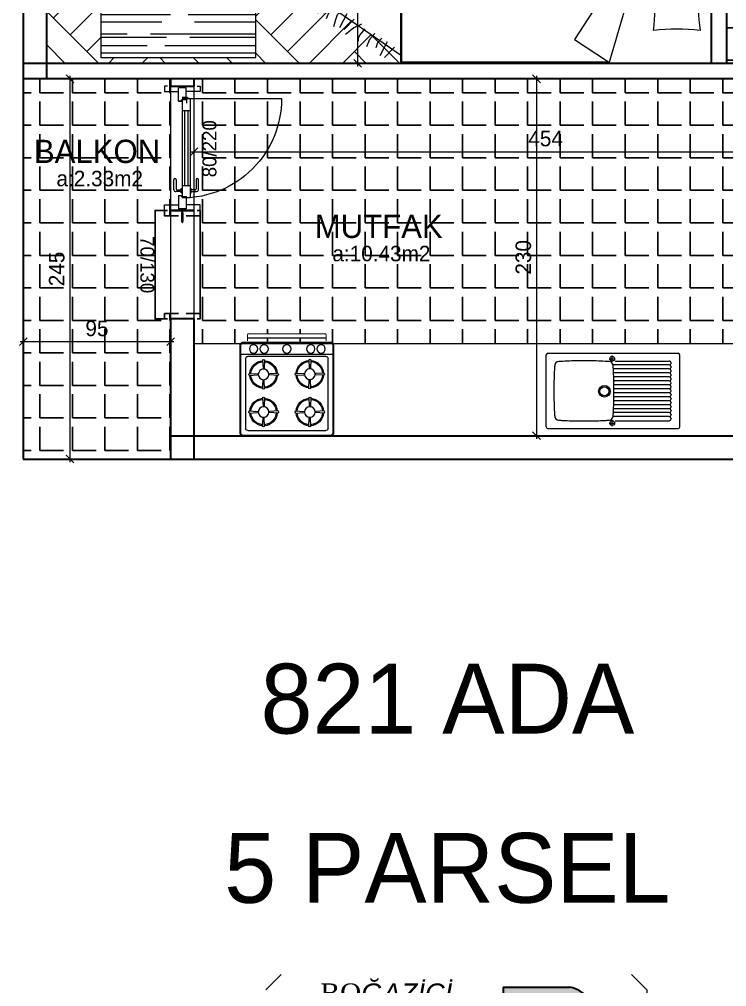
# Model space of a CAD drawing. Header units: centimetres. Extents: x 562865 to 1310255, y -148070 to 32737.
# Drawn here: x 616965 to 617421, y 18493 to 19116 of the extents above; entities that cross this region are included whole.
import ezdxf
from ezdxf.enums import TextEntityAlignment as Align

# ---------------------------------------------------------------- set-up
doc = ezdxf.new("R2010")
doc.units = ezdxf.units.CM
doc.header["$LTSCALE"] = 2.5
doc.layers.get('0').update_dxf_attribs({"color": 86})
for name, color, linetype, lineweight in [('_grns-03_Arka', 33, 'Continuous', 0), ('DUVAR', 4, 'Continuous', 30), ('duvar-kesim', 7, 'Continuous', 0), ('iç ölçü', 106, 'Continuous', 18), ('kapi', 9, 'Continuous', 0)]:
    doc.layers.add(name, color=color, linetype=linetype, lineweight=lineweight)
for name, color, linetype in [('alan', 7, 'Continuous'), ('kapi-yazi', 7, 'Continuous'), ('mahal', 7, 'Continuous'), ('penc-yazi', 7, 'Continuous'), ('pencere', 7, 'Continuous'), ('tarama', 173, 'Continuous')]:
    doc.layers.add(name, color=color, linetype=linetype)
doc.styles.add('autodim', font='times.ttf')
doc.styles.add('PINAR', font='comic.ttf')
doc.dimstyles.new('TEMİZ ÖLÇÜ', dxfattribs={"dimtxt": 10, "dimasz": 5, "dimexe": 1.8, "dimexo": 0.625, "dimgap": 3, "dimtad": 1, "dimdec": 0, "dimrnd": 0.5, "dimzin": 1, "dimdsep": 46, "dimtxsty": 'PINAR', "dimblk": 'OBLIQUE', "dimcen": 0.9, "dimdle": 2, "dimclrd": 256, "dimclre": 256, "dimclrt": 7, "dimadec": 0, "dimazin": 0, "dimtfac": 1, "dimtdec": 0, "dimtofl": 0, "dimtmove": 2, "dimatfit": 2, "dimfxl": 10, "dimfxlon": 1, "dimlwd": -1, "dimlwe": -1, "dimarcsym": 0})
pattern_1 = [(0, (0, 0), (0, 20.955), [15.24, -5.715]), (90, (0, 0), (-20.955, 1e-15), [15.24, -5.715])]

# ---------------------------------------------------------------- blocks, each defined once
blk = doc.blocks.new('A$C1BDB261E')
at = {"layer": 'DUVAR'}
h = blk.add_hatch(color=41, dxfattribs=at)
h.dxf.hatch_style = 1
h.paths.add_polyline_path([(195.7, 57.09), (210.23, 57.09, 0.202686), (195.7, 66.77), (153.11, 66.77), (153.11, 57.09)])
h.paths.add_polyline_path([(153.11, 50.55), (153.11, 40.87), (195.7, 40.87, 0.299894), (200.54, 50.55), (195.7, 50.55)])
h.paths.add_polyline_path([(210.69, 24.43, 0.299894), (205.85, 34.12), (201, 34.12), (153.11, 34.12), (153.11, 24.43)])
h.paths.add_polyline_path([(195.7, 6.71, 0.202686), (210.23, 16.39), (195.7, 16.39), (153.11, 16.39), (153.11, 6.71)])
at = {"layer": '_grns-03_Arka'}
for p, q in [((0, 65), (10, 75)), ((245.71, 65), (235.71, 75)), ((245.71, 65), (245.71, 10)), ((10, 0), (0, 10)), ((235.71, 0), (245.71, 10))]:
    blk.add_line(p, q, dxfattribs=at)
at = {"layer": 'DUVAR', "color": 41}
for p, q in [((153.11, 66.77), (153.11, 57.09)), ((153.11, 66.77), (195.7, 66.77)), ((153.11, 57.09), (195.7, 57.09)), ((195.7, 57.09), (210.23, 57.09)), ((153.11, 40.87), (153.11, 50.55)), ((153.11, 50.55), (195.7, 50.55)), ((195.7, 50.55), (200.54, 50.55)), ((153.11, 40.87), (195.7, 40.87)), ((153.11, 24.43), (153.11, 34.12)), ((153.11, 34.12), (201, 34.12)), ((201, 34.12), (205.85, 34.12)), ((153.11, 24.43), (210.69, 24.43)), ((153.11, 6.71), (153.11, 16.39)), ((153.11, 16.39), (195.7, 16.39)), ((195.7, 16.39), (210.23, 16.39)), ((153.11, 6.71), (195.7, 6.71))]:
    blk.add_line(p, q, dxfattribs=at)
for centre, radius, start, end in [((191.51, 44.75), 22.42, 33.39431, 79.22555), ((190.78, 49.39), 9.84, 300.04758, 6.82232), ((200.92, 25.6), 9.84, 353.17768, 59.95242), ((191.51, 28.73), 22.42, 280.77445, 326.60569)]:
    blk.add_arc(centre, radius, start, end, dxfattribs=at)
at = {"insert": (22.77, 69.15), "char_height": 12.5894, "width": 119.5485, "attachment_point": 1, "style": 'autodim'}
blk.add_mtext('\\pi12.452;BO{\\fArial|b0|i1|c162|p34;ĞAZİÇİ \\P\\pi15.789;TASARIM \\P\\pi5.1217;ATÖLYESİ}', dxfattribs=at)
blk = doc.blocks.new('_Oblique')
at = {"color": 0, "linetype": 'ByBlock', "lineweight": -2}
blk.add_line((-0.5, -0.5), (0.5, 0.5), dxfattribs=at)
blk = doc.blocks.new('*D1314')
at = {"layer": 'Defpoints', "color": 0}
for p in [(617217.77, 19338.01), (617182.84, 19088.01), (617217.77, 19088.01)]:
    blk.add_point(p, dxfattribs=at)
at = {"layer": 'iç ölçü'}
for p, q in [((617192.84, 19338.01), (617181.04, 19338.01)), ((617182.84, 19340.01), (617182.84, 19086.01)), ((617192.84, 19088.01), (617181.04, 19088.01))]:
    blk.add_line(p, q, dxfattribs=at)
at = {"layer": 'iç ölçü', "linetype": 'ByBlock', "xscale": 5, "yscale": 5, "zscale": 5}
for p, rotation in [((617182.84, 19338.01), 90), ((617182.84, 19088.01), 270)]:
    blk.add_blockref('_Oblique', p, dxfattribs=dict(at, rotation=rotation))
at = {"layer": 'iç ölçü', "color": 7, "insert": (617174.37, 19213.01), "char_height": 10, "attachment_point": 5, "rotation": 90, "style": 'PINAR'}
blk.add_mtext('250', dxfattribs=at)
blk = doc.blocks.new('*D1315')
at = {"layer": 'Defpoints', "color": 0}
for p in [(617410.67, 19190.05), (617410.67, 19173.77), (616982.34, 19051.52)]:
    blk.add_point(p, dxfattribs=at)
at = {"layer": 'iç ölçü'}
for p, q in [((617410.67, 19183.77), (617410.67, 19171.97)), ((616982.34, 19163.77), (616982.34, 19175.57)), ((616980.34, 19173.77), (617412.67, 19173.77))]:
    blk.add_line(p, q, dxfattribs=at)
at = {"layer": 'iç ölçü', "linetype": 'ByBlock', "xscale": 5, "yscale": 5, "zscale": 5, "rotation": 180}
blk.add_blockref('_Oblique', (616982.34, 19173.77), dxfattribs=at)
at = {"layer": 'iç ölçü', "linetype": 'ByBlock', "xscale": 5, "yscale": 5, "zscale": 5}
blk.add_blockref('_Oblique', (617410.67, 19173.77), dxfattribs=at)
at = {"layer": 'iç ölçü', "color": 7, "insert": (617196.5, 19182.37), "char_height": 10, "attachment_point": 5, "style": 'PINAR'}
blk.add_mtext('429', dxfattribs=at)
blk = doc.blocks.new('*D1316')
at = {"layer": 'Defpoints', "color": 0}
for p in [(617313.23, 19078.01), (617298.1, 18848.01), (617313.23, 18848.01)]:
    blk.add_point(p, dxfattribs=at)
at = {"layer": 'iç ölçü'}
for p, q in [((617308.1, 19078.01), (617296.3, 19078.01)), ((617298.1, 19080.01), (617298.1, 18846.01)), ((617308.1, 18848.01), (617296.3, 18848.01))]:
    blk.add_line(p, q, dxfattribs=at)
at = {"layer": 'iç ölçü', "linetype": 'ByBlock', "xscale": 5, "yscale": 5, "zscale": 5}
for p, rotation in [((617298.1, 19078.01), 90), ((617298.1, 18848.01), 270)]:
    blk.add_blockref('_Oblique', p, dxfattribs=dict(at, rotation=rotation))
at = {"layer": 'iç ölçü', "color": 7, "insert": (617289.68, 18963.01), "char_height": 10, "attachment_point": 5, "rotation": 90, "style": 'PINAR'}
blk.add_mtext('230', dxfattribs=at)
blk = doc.blocks.new('*D1317')
at = {"layer": 'Defpoints', "color": 0}
for p in [(617077.34, 19034.49), (617530.67, 19034.49), (617530.67, 19031)]:
    blk.add_point(p, dxfattribs=at)
at = {"layer": 'iç ölçü'}
for p, q in [((617077.34, 19033.87), (617077.34, 19029.2)), ((617530.67, 19033.87), (617530.67, 19029.2)), ((617075.34, 19031), (617532.67, 19031))]:
    blk.add_line(p, q, dxfattribs=at)
at = {"layer": 'iç ölçü', "linetype": 'ByBlock', "xscale": 5, "yscale": 5, "zscale": 5, "rotation": 180}
blk.add_blockref('_Oblique', (617077.34, 19031), dxfattribs=at)
at = {"layer": 'iç ölçü', "linetype": 'ByBlock', "xscale": 5, "yscale": 5, "zscale": 5}
blk.add_blockref('_Oblique', (617530.67, 19031), dxfattribs=at)
at = {"layer": 'iç ölçü', "color": 7, "insert": (617304, 19039.49), "char_height": 10, "attachment_point": 5, "style": 'PINAR'}
blk.add_mtext('454', dxfattribs=at)
blk = doc.blocks.new('*D1324')
at = {"layer": 'Defpoints', "color": 0}
for p in [(616967.34, 18915.38), (617062.34, 18915.38), (616967.34, 18908.59)]:
    blk.add_point(p, dxfattribs=at)
at = {"layer": 'iç ölçü'}
for p, q in [((616967.34, 18914.75), (616967.34, 18906.79)), ((617062.34, 18914.75), (617062.34, 18906.79)), ((617064.34, 18908.59), (616965.34, 18908.59))]:
    blk.add_line(p, q, dxfattribs=at)
at = {"layer": 'iç ölçü', "linetype": 'ByBlock', "xscale": 5, "yscale": 5, "zscale": 5, "rotation": 180}
blk.add_blockref('_Oblique', (616967.34, 18908.59), dxfattribs=at)
at = {"layer": 'iç ölçü', "linetype": 'ByBlock', "xscale": 5, "yscale": 5, "zscale": 5}
blk.add_blockref('_Oblique', (617062.34, 18908.59), dxfattribs=at)
at = {"layer": 'iç ölçü', "color": 7, "insert": (617014.84, 18917.14), "char_height": 10, "attachment_point": 5, "style": 'PINAR'}
blk.add_mtext('95', dxfattribs=at)
blk = doc.blocks.new('*D1325')
at = {"layer": 'Defpoints', "color": 0}
for p in [(616982.63, 19078.01), (616982.63, 18833.01), (616997.44, 18833.01)]:
    blk.add_point(p, dxfattribs=at)
at = {"layer": 'iç ölçü'}
for p, q in [((616987.44, 19078.01), (616999.24, 19078.01)), ((616997.44, 19080.01), (616997.44, 18831.01)), ((616987.44, 18833.01), (616999.24, 18833.01))]:
    blk.add_line(p, q, dxfattribs=at)
at = {"layer": 'iç ölçü', "linetype": 'ByBlock', "xscale": 5, "yscale": 5, "zscale": 5}
for p, rotation in [((616997.44, 19078.01), 90), ((616997.44, 18833.01), 270)]:
    blk.add_blockref('_Oblique', p, dxfattribs=dict(at, rotation=rotation))
at = {"layer": 'iç ölçü', "color": 7, "insert": (616988.95, 18955.51), "char_height": 10, "attachment_point": 5, "rotation": 90, "style": 'PINAR'}
blk.add_mtext('245', dxfattribs=at)
blk = doc.blocks.new('fm-door1')
at = {"linetype": 'Continuous'}
for p, q in [((0, 25), (0, -25)), ((100, 25), (0, 25)), ((79.7, 31.8), (79.7, -0.3)), ((84, 27.6), (127.8, 27.6)), ((90, 50), (910, 50)), ((90, 50), (90, 30)), ((100, 30), (90, 30)), ((100, 30), (100, -5)), ((100, 30), (100, -5)), ((100, 0), (900, 0)), ((190, 50), (190, 0)), ((810, 50), (810, 0)), ((910, 30), (900, 30)), ((900, 30), (900, -5)), ((900, 25), (1000, 25)), ((910, 50), (910, 30)), ((1000, 25), (1000, -25)), ((110, -25), (0, -25)), ((100, -5), (110, -5)), ((110, -5), (100, -5)), ((110, -5), (110, -25)), ((110, -25), (110, -5)), ((890, -25), (890, -5)), ((890, -5), (900, -5)), ((890, -25), (1000, -25))]:
    blk.add_line(p, q, dxfattribs=at)
at = {"color": 8, "linetype": 'Continuous'}
for p, q in [((190, 35), (810, 35)), ((190, 15), (810, 15))]:
    blk.add_line(p, q, dxfattribs=at)
at = {"linetype": 'Continuous'}
for points in [[(857.6, 58.1), (857.6, 88.9, 0.414214), (842.4, 104.1), (758.6, 104.1, 1), (758.6, 88.9), (834.8, 88.9, -0.414214), (842.4, 81.3), (842.4, 58.1)], [(857.6, -8.1), (857.6, -38.9, -0.414214), (842.4, -54.1), (758.6, -54.1, -1), (758.6, -38.9), (834.8, -38.9, 0.414214), (842.4, -31.3), (842.4, -8.1)]]:
    blk.add_lwpolyline(points, format="xyb", dxfattribs=at)
for points in [[(869, 50), (869, 58.1), (831, 58.1), (831, 50)], [(869, 0), (869, -8.1), (831, -8.1), (831, 0)]]:
    blk.add_lwpolyline(points, dxfattribs=at)
blk.add_circle((84, 31.8), 4.26, dxfattribs=at)
blk = doc.blocks.new('Firin-1')
for p, q in [((-26.84, -49.81), (-26.84, -4.81)), ((-25.48, -3.44), (24.97, -3.44)), ((26.34, -4.81), (26.34, -49.81)), ((-30.25, -52.62), (29.75, -52.62)), ((24.97, -51.17), (-25.48, -51.17))]:
    blk.add_line(p, q)
at = {"color": 8}
for p, q in [((-15.93, -6.01), (-15.59, -11.47)), ((-14.57, -6.01), (-14.91, -11.47)), ((13.88, -6.01), (14.22, -11.47)), ((15.25, -6.01), (14.91, -11.47)), ((-24.57, -14.64), (-19.11, -14.99)), ((-24.57, -16.01), (-19.11, -15.67)), ((-5.94, -14.64), (-11.39, -14.99)), ((-5.94, -16.01), (-11.39, -15.67)), ((5.25, -14.64), (10.71, -14.99)), ((5.25, -16.01), (10.71, -15.67)), ((23.88, -14.64), (18.42, -14.99)), ((23.88, -16.01), (18.42, -15.67)), ((-15.93, -24.64), (-15.59, -19.19)), ((-14.57, -24.64), (-14.91, -19.19)), ((13.88, -24.64), (14.22, -19.19)), ((15.25, -24.64), (14.91, -19.19)), ((-15.93, -30.27), (-15.59, -35.73)), ((-14.57, -30.27), (-14.91, -35.73)), ((13.88, -30.43), (14.22, -35.89)), ((15.25, -30.43), (14.91, -35.89)), ((-24.57, -38.9), (-19.11, -39.24)), ((-24.57, -40.27), (-19.11, -39.92)), ((-15.93, -48.9), (-15.59, -43.44)), ((-14.57, -48.9), (-14.91, -43.44)), ((-5.94, -38.9), (-11.39, -39.24)), ((-5.94, -40.27), (-11.39, -39.92)), ((5.25, -39.07), (10.71, -39.41)), ((5.25, -40.43), (10.71, -40.09)), ((13.88, -49.06), (14.22, -43.61)), ((15.25, -49.06), (14.91, -43.61)), ((23.88, -39.07), (18.42, -39.41)), ((23.88, -40.43), (18.42, -40.09))]:
    blk.add_line(p, q, dxfattribs=at)
at = {"const_width": 1.36}
blk.add_lwpolyline([(29.75, -2.08), (29.75, -57.99, -0.414214), (27.7, -60.03), (-28.21, -60.03, -0.414214), (-30.25, -57.99), (-30.25, -2.08, -0.414214), (-28.21, -0.03), (27.7, -0.03, -0.414214)], format="xyb", close=True, dxfattribs=at)
at = {"color": 8, "const_width": 0.682}
for points in [[(-25.53, -61.03), (-25.53, -65.08)], [(25.03, -65.08), (25.03, -61.03)], [(-25.53, -63.03), (25.03, -63.03)], [(-24.85, -65.76), (24.34, -65.76)]]:
    blk.add_lwpolyline(points, dxfattribs=at)
for points in [[(-25.53, -65.08, 0.414214), (-24.85, -65.76, 0.414214)], [(24.34, -65.76, 0.414214), (25.03, -65.08, 0.414214)]]:
    blk.add_lwpolyline(points, format="xyb", dxfattribs=at)
at = {"color": 8}
for centre, radius in [((-15.25, -15.33), 3.41), ((14.56, -15.33), 3.41), ((-15.25, -39.58), 3.41), ((14.56, -39.75), 3.41), ((-21.65, -55.99), 2.73), ((-14.86, -55.99), 2.73), ((-0.25, -55.99), 2.73), ((15.16, -55.99), 2.73), ((21.78, -55.99), 2.73)]:
    blk.add_circle(centre, radius, dxfattribs=at)
for centre, start, end in [((-25.48, -4.81), 90, 180), ((24.97, -4.81), 0, 90), ((-25.48, -49.81), 180, 270), ((24.97, -49.81), 270, 0)]:
    blk.add_arc(centre, 1.36, start, end)
for centre, radius, start, end in [((-15.25, -6.9), 1.12, 52.34604, 127.65396), ((14.56, -6.9), 1.12, 52.34604, 127.65396), ((-15.25, -15.33), 8.86, 94.21993, 175.78007), ((-15.25, -15.33), 8.18, 94.27357, 175.72643), ((-15.25, -11.23), 0.415, 214.84999, 325.15001), ((-15.25, -15.33), 8.18, 4.27357, 85.72643), ((-15.25, -15.33), 8.86, 4.21993, 85.78007), ((14.56, -15.33), 8.86, 94.21993, 175.78007), ((14.56, -15.33), 8.18, 94.27357, 175.72643), ((14.56, -11.23), 0.415, 214.84999, 325.15001), ((14.56, -15.33), 8.18, 4.27357, 85.72643), ((14.56, -15.33), 8.86, 4.21993, 85.78007), ((-23.68, -15.33), 1.12, 142.34604, 217.65396), ((-15.25, -15.33), 8.86, 184.21993, 265.78007), ((-15.25, -15.33), 8.18, 184.27357, 265.72643), ((-19.35, -15.33), 0.415, 304.84999, 55.15001), ((-15.25, -15.33), 8.18, 274.27357, 355.72643), ((-15.25, -15.33), 8.86, 274.21993, 355.78007), ((-11.16, -15.33), 0.415, 124.84999, 235.15001), ((-6.82, -15.33), 1.12, 322.34604, 37.65396), ((6.14, -15.33), 1.12, 142.34604, 217.65396), ((14.56, -15.33), 8.86, 184.21993, 265.78007), ((14.56, -15.33), 8.18, 184.27357, 265.72643), ((10.47, -15.33), 0.415, 304.84999, 55.15001), ((14.56, -15.33), 8.18, 274.27357, 355.72643), ((14.56, -15.33), 8.86, 274.21993, 355.78007), ((18.66, -15.33), 0.415, 124.84999, 235.15001), ((22.99, -15.33), 1.12, 322.34604, 37.65396), ((-15.25, -23.76), 1.12, 232.34604, 307.65396), ((-15.25, -19.42), 0.415, 34.84999, 145.15001), ((14.56, -23.76), 1.12, 232.34604, 307.65396), ((14.56, -19.42), 0.415, 34.84999, 145.15001), ((-15.25, -39.58), 8.86, 94.21993, 175.78007), ((-15.25, -31.15), 1.12, 52.34604, 127.65396), ((-15.25, -39.58), 8.86, 4.21993, 85.78007), ((14.56, -39.75), 8.86, 94.21993, 175.78007), ((14.56, -31.32), 1.12, 52.34604, 127.65396), ((14.56, -39.75), 8.86, 4.21993, 85.78007), ((-15.25, -39.58), 8.18, 94.27357, 175.72643), ((-15.25, -35.49), 0.415, 214.84999, 325.15001), ((-15.25, -39.58), 8.18, 4.27357, 85.72643), ((14.56, -39.75), 8.18, 94.27357, 175.72643), ((14.56, -35.65), 0.415, 214.84999, 325.15001), ((14.56, -39.75), 8.18, 4.27357, 85.72643), ((-23.68, -39.58), 1.12, 142.34604, 217.65396), ((-15.25, -39.58), 8.86, 184.21993, 265.78007), ((-15.25, -39.58), 8.18, 184.27357, 265.72643), ((-19.35, -39.58), 0.415, 304.84999, 55.15001), ((-15.25, -43.68), 0.415, 34.84999, 145.15001), ((-15.25, -39.58), 8.18, 274.27357, 355.72643), ((-15.25, -39.58), 8.86, 274.21993, 355.78007), ((-11.16, -39.58), 0.415, 124.84999, 235.15001), ((-6.82, -39.58), 1.12, 322.34604, 37.65396), ((6.14, -39.75), 1.12, 142.34604, 217.65396), ((14.56, -39.75), 8.86, 184.21993, 265.78007), ((14.56, -39.75), 8.18, 184.27357, 265.72643), ((10.47, -39.75), 0.415, 304.84999, 55.15001), ((14.56, -43.84), 0.415, 34.84999, 145.15001), ((14.56, -39.75), 8.18, 274.27357, 355.72643), ((14.56, -39.75), 8.86, 274.21993, 355.78007), ((18.66, -39.75), 0.415, 124.84999, 235.15001), ((22.99, -39.75), 1.12, 322.34604, 37.65396), ((-15.25, -48.01), 1.12, 232.34604, 307.65396), ((14.56, -48.18), 1.12, 232.34604, 307.65396)]:
    blk.add_arc(centre, radius, start, end, dxfattribs=at)
blk = doc.blocks.new('Evye-2')
for p, q in [((-37.5, -23), (-37.5, 23.5)), ((-36.5, 24.5), (47.5, 24.5)), ((3, 21), (7, 21)), ((5, 19), (5, 23)), ((48.5, -23), (48.5, 23.5)), ((5, -22.5), (5, -18.5)), ((-36.5, -24), (47.5, -24)), ((3, -20.5), (7, -20.5))]:
    blk.add_line(p, q)
at = {"color": 8}
for p, q in [((7, 19.5), (41.7, 19.5)), ((41.7, 16.9366), (5.5459, 16.9366)), ((41.7, 14.3766), (6, 14.3766)), ((42.9, 18.3), (42.9, 18.1366)), ((42.9, 15.7366), (42.9, 15.5766)), ((42.9, 13.1766), (42.9, 13.0166)), ((41.7, 11.8166), (6, 11.8166)), ((41.7, 9.2566), (6, 9.2566)), ((41.7, 6.6966), (6.0519, 6.6966)), ((42.9, 10.6166), (42.9, 10.4566)), ((42.9, 8.0566), (42.9, 7.8966)), ((41.7, 4.1366), (6.0917, 4.1366)), ((41.7, 1.5766), (6.1117, 1.5766)), ((42.9, 5.4966), (42.9, 5.3366)), ((42.9, 2.9366), (42.9, 2.7766)), ((42.9, 0.3766), (42.9, 0.2166)), ((41.7, -6.1034), (6.0537, -6.1034)), ((41.7, -3.5434), (6.0928, -3.5434)), ((41.7, -0.9834), (6.1121, -0.9834)), ((42.9, -2.1834), (42.9, -2.3434)), ((42.9, -4.7434), (42.9, -4.9034)), ((41.7, -8.6634), (6, -8.6634)), ((41.7, -11.2234), (6, -11.2234)), ((42.9, -7.3034), (42.9, -7.4634)), ((42.9, -9.8634), (42.9, -10.0234)), ((42.9, -12.4234), (42.9, -12.5834)), ((41.7, -16.3434), (5.5602, -16.3434)), ((41.7, -13.7834), (6, -13.7834)), ((42.9, -14.9834), (42.9, -15.1434)), ((42.9, -17.5434), (42.9, -17.8)), ((7, -19), (41.7, -19))]:
    blk.add_line(p, q, dxfattribs=at)
for centre, radius in [((5, 21), 1.5), ((0, 0), 3.75), ((0, 0), 2.9), ((5, -20.5), 1.5)]:
    blk.add_circle(centre, radius)
for centre, radius, start, end in [((-36.5, 23.5), 1, 90, 180), ((-29.5, 16.5), 2.5831, 90, 180), ((-22.9779, -47.8015), 67.2017, 93.313256, 95.56949), ((-17.2225, -147.2206), 166.7873, 91.373663, 93.313194), ((-13.2502, -312.8726), 332.4869, 89.999972, 91.373679), ((-13.2498, -312.8726), 332.4869, 88.626321, 90.000028), ((-9.2775, -147.2206), 166.7873, 86.686806, 88.626337), ((-3.5221, -47.8011), 67.2014, 84.430506, 86.686741), ((3, 16.5), 2.5831, 0, 90), ((47.5, 23.5), 1, 0, 90), ((134.2205, 4.2225), 166.7873, 176.686806, 178.626337), ((34.8012, 9.9778), 67.2016, 174.430498, 176.686733), ((-61.3012, 9.9779), 67.2016, 3.313246, 5.569481), ((-160.7205, 4.2225), 166.7873, 1.373663, 3.313194), ((299.8725, 0.2501), 332.4869, 178.626321, 180.000028), ((-326.3725, 0.2501), 332.4869, 359.999972, 1.373679), ((299.8725, 0.2498), 332.4869, 179.999972, 181.373679), ((-326.3726, 0.2498), 332.4869, 358.626321, 0.000028), ((134.2205, -3.7226), 166.7873, 181.373663, 183.313194), ((-160.7205, -3.7226), 166.7873, 356.686806, 358.626337), ((34.8012, -9.4779), 67.2015, 183.313269, 185.569504), ((-29.5, -16), 2.5831, 180, 270), ((-22.9779, 48.3014), 67.2017, 264.43051, 266.686744), ((-3.5221, 48.301), 67.2014, 273.313238, 275.569472), ((3, -16), 2.5831, 270, 0), ((-61.3012, -9.478), 67.2015, 354.430518, 356.686753), ((-36.5, -23), 1, 180, 270), ((-17.2225, 147.7205), 166.7873, 266.686806, 268.626337), ((-13.2502, 313.3725), 332.4869, 268.626321, 270.000028), ((-13.2498, 313.3725), 332.4869, 269.999972, 271.373679), ((-9.2775, 147.7205), 166.7873, 271.373663, 273.313194), ((47.5, -23), 1, 270, 0)]:
    blk.add_arc(centre, radius, start, end)
for centre, start, end in [((41.7, 18.3), 0, 90), ((41.7, 18.1366), 270, 0), ((41.7, 15.7366), 0, 90), ((41.7, 15.5766), 270, 0), ((41.7, 13.1766), 0, 90), ((41.7, 13.0166), 270, 0), ((41.7, 10.6166), 0, 90), ((41.7, 10.4566), 270, 0), ((41.7, 8.0566), 0, 90), ((41.7, 7.8966), 270, 0), ((41.7, 5.4966), 0, 90), ((41.7, 5.3366), 270, 0), ((41.7, 2.9366), 0, 90), ((41.7, 2.7766), 270, 0), ((41.7, 0.3766), 0, 90), ((41.7, 0.2166), 270, 0), ((41.7, -2.1834), 0, 90), ((41.7, -2.3434), 270, 0), ((41.7, -4.7434), 0, 90), ((41.7, -4.9034), 270, 0), ((41.7, -7.3034), 0, 90), ((41.7, -7.4634), 270, 0), ((41.7, -9.8634), 0, 90), ((41.7, -10.0234), 270, 0), ((41.7, -12.4234), 0, 90), ((41.7, -12.5834), 270, 0), ((41.7, -14.9834), 0, 90), ((41.7, -15.1434), 270, 0), ((41.7, -17.5434), 0, 90), ((41.7, -17.8), 270, 0)]:
    blk.add_arc(centre, 1.2, start, end, dxfattribs=at)
blk = doc.blocks.new('fm-win1')
at = {"linetype": 'Continuous'}
for p, q in [((5.7, 3), (5.5, 2)), ((5.5, 2), (5.8, 2)), ((5.7, 3), (12.5, 3)), ((5.8, 2), (5.9, 2.7)), ((5.9, 2.7), (6.5, 2.7)), ((6.5, 2.7), (6.5, 2)), ((6.5, 2), (7.5, 2)), ((7.5, 1), (7.2, 1)), ((7.2, 1), (7.2, 0.7)), ((7.2, 0.7), (7.5, 0.7)), ((7.5, 0.2), (7.2, 0.2)), ((7.2, 0.2), (7.2, -0.1)), ((7.5, 2), (7.5, 1)), ((7.5, 0.7), (7.5, 0.2)), ((11.7, 2), (10.5, 2)), ((10.5, 2), (10.5, 1)), ((10.5, 1), (10.8, 1)), ((10.5, 0.7), (10.5, 0.2)), ((10.8, 0.7), (10.5, 0.7)), ((10.5, 0.2), (10.8, 0.2)), ((10.8, 1), (10.8, 0.7)), ((10.8, 0.2), (10.8, -0.1)), ((12.3, 2.7), (11.7, 2.7)), ((11.7, 2.7), (11.7, 2)), ((12.6, 0.8), (11.8, 0.8)), ((11.8, 0.8), (11.8, -0.2)), ((12.4, 2), (12.3, 2.7)), ((12.7, 2), (12.4, 2)), ((12.5, 3), (12.7, 2)), ((17.4, 1.9), (12.5, 1.9)), ((12.5, 1.9), (12.5, 1.6)), ((12.5, 1.6), (12.6, 1.6)), ((12.6, 1.6), (12.6, 0.8)), ((15.8, 0.9), (16.6, 0.9)), ((15.8, -1.2), (15.8, 0.9)), ((16.6, 1.6), (17.2, 1.6)), ((16.6, 0.9), (16.6, 1.6)), ((17.2, 1.6), (17.3, 0.9)), ((17.3, 0.9), (17.6, 0.9)), ((17.6, 0.9), (17.4, 1.9)), ((82.4, 0.9), (82.6, 1.9)), ((82.7, 0.9), (82.4, 0.9)), ((82.6, 1.9), (87.5, 1.9)), ((82.8, 1.6), (82.7, 0.9)), ((83.4, 1.6), (82.8, 1.6)), ((83.4, 0.9), (83.4, 1.6)), ((84.2, 0.9), (83.4, 0.9)), ((84.2, -1.2), (84.2, 0.9)), ((87.5, 3), (87.3, 2)), ((87.3, 2), (87.6, 2)), ((87.4, 1.6), (87.4, 0.8)), ((87.5, 1.6), (87.4, 1.6)), ((87.4, 0.8), (88.2, 0.8)), ((94.3, 3), (87.5, 3)), ((87.5, 1.9), (87.5, 1.6)), ((87.6, 2), (87.7, 2.7)), ((87.7, 2.7), (88.3, 2.7)), ((88.2, 0.8), (88.2, -0.2)), ((88.3, 2.7), (88.3, 2)), ((88.3, 2), (89.5, 2)), ((89.5, 1), (89.2, 1)), ((89.2, 1), (89.2, 0.7)), ((89.2, 0.7), (89.5, 0.7)), ((89.5, 0.2), (89.2, 0.2)), ((89.2, 0.2), (89.2, -0.1)), ((89.5, 2), (89.5, 1)), ((89.5, 0.7), (89.5, 0.2)), ((92.5, 2), (92.5, 1)), ((93.5, 2), (92.5, 2)), ((92.5, 1), (92.8, 1)), ((92.8, 0.7), (92.5, 0.7)), ((92.5, 0.7), (92.5, 0.2)), ((92.5, 0.2), (92.8, 0.2)), ((92.8, 1), (92.8, 0.7)), ((92.8, 0.2), (92.8, -0.1)), ((93.5, 2.7), (93.5, 2)), ((94.1, 2.7), (93.5, 2.7)), ((94.2, 2), (94.1, 2.7)), ((94.5, 2), (94.2, 2)), ((94.3, 3), (94.5, 2)), ((7.2, -0.1), (7.5, -0.1)), ((7.5, -1.7), (7.2, -1.7)), ((7.2, -1.7), (7.2, -2)), ((7.2, -2), (10.8, -2)), ((7.5, -0.1), (7.5, -1.7)), ((11.8, -2.3), (10, -2.3)), ((10, -2.3), (10, -3.5)), ((10, -3.5), (16.1, -3.5)), ((10.5, -0.1), (10.5, -1.7)), ((10.8, -0.1), (10.5, -0.1)), ((10.5, -1.7), (10.8, -1.7)), ((10.8, -1.7), (10.8, -2)), ((11.8, -0.2), (12.8, -0.2)), ((12.8, -1.8), (11.8, -1.8)), ((11.8, -1.8), (11.8, -2.3)), ((12.8, -0.2), (12.8, -1.8)), ((16.1, -1.2), (15.8, -1.2)), ((15.8, -1.4), (16.1, -1.4)), ((15.8, -3.2), (15.8, -1.4)), ((16.1, -3.2), (15.8, -3.2)), ((16.1, -1.4), (16.1, -1.2)), ((16.1, -3.5), (16.1, -3.2)), ((83.9, -1.4), (83.9, -1.2)), ((83.9, -1.2), (84.2, -1.2)), ((84.2, -1.4), (83.9, -1.4)), ((83.9, -3.5), (83.9, -3.2)), ((83.9, -3.2), (84.2, -3.2)), ((90, -3.5), (83.9, -3.5)), ((84.2, -3.2), (84.2, -1.4)), ((87.2, -0.2), (87.2, -1.8)), ((88.2, -0.2), (87.2, -0.2)), ((87.2, -1.8), (88.2, -1.8)), ((88.2, -1.8), (88.2, -2.3)), ((88.2, -2.3), (90, -2.3)), ((89.2, -0.1), (89.5, -0.1)), ((89.5, -1.7), (89.2, -1.7)), ((89.2, -1.7), (89.2, -2)), ((92.8, -2), (89.2, -2)), ((89.5, -0.1), (89.5, -1.7)), ((90, -2.3), (90, -3.5)), ((92.8, -0.1), (92.5, -0.1)), ((92.5, -0.1), (92.5, -1.7)), ((92.5, -1.7), (92.8, -1.7)), ((92.8, -1.7), (92.8, -2))]:
    blk.add_line(p, q, dxfattribs=at)
at = {"color": 8, "linetype": 'Continuous'}
for p, q in [((15.9, 1.9), (17.7, 3.7)), ((83.4, 0.3), (16.6, 0.3)), ((16.6, 0.3), (16.6, -0.9)), ((17.6, 0.3), (17.6, -0.9)), ((82.3, 3.7), (17.7, 3.7)), ((84.1, 1.9), (82.3, 3.7)), ((82.4, 0.3), (82.4, -0.9)), ((83.4, 0.3), (83.4, -0.9)), ((15.9, -1.5), (15.9, -2.4)), ((16, -1.5), (15.9, -1.5)), ((15.9, -2.4), (16.2, -2.4)), ((16, -2.1), (16, -1.5)), ((16.8, -2.1), (16, -2.1)), ((16.2, -2.4), (16.2, -3.3)), ((16.2, -3.3), (17.9, -3.3)), ((83.4, -0.9), (16.6, -0.9)), ((16.8, -1.5), (16.8, -2.1)), ((17.1, -1.5), (16.8, -1.5)), ((17.1, -2), (17.1, -1.5)), ((17.6, -2), (17.1, -2)), ((17.6, -1.5), (17.6, -2)), ((17.9, -1.5), (17.6, -1.5)), ((17.9, -3.3), (17.9, -1.5)), ((81.9, -3.3), (18.1, -3.3)), ((82.1, -1.5), (82.4, -1.5)), ((82.1, -3.3), (82.1, -1.5)), ((83.8, -3.3), (82.1, -3.3)), ((82.4, -1.5), (82.4, -2)), ((82.4, -2), (82.9, -2)), ((82.9, -2), (82.9, -1.5)), ((82.9, -1.5), (83.2, -1.5)), ((83.2, -1.5), (83.2, -2.1)), ((83.2, -2.1), (84, -2.1)), ((84.1, -2.4), (83.8, -2.4)), ((83.8, -2.4), (83.8, -3.3)), ((84, -2.1), (84, -1.5)), ((84, -1.5), (84.1, -1.5)), ((84.1, -1.5), (84.1, -2.4))]:
    blk.add_line(p, q, dxfattribs=at)
at = {"linetype": 'Continuous'}
for points in [[(0, 1.7), (7, 1.7), (7, -1.8), (0, -1.8)], [(100, 1.7), (93, 1.7), (93, -1.8), (100, -1.8)]]:
    blk.add_lwpolyline(points, close=True, dxfattribs=at)
blk = doc.blocks.new('Yatak-1b')
for p, q in [((-41.84, 200), (-41.84, 162)), ((-3.84, 200), (-41.84, 200)), ((-41.34, 199.5), (-41.34, 162.5)), ((-4.34, 199.5), (-41.34, 199.5)), ((-4.34, 162.5), (-4.34, 199.5)), ((-3.84, 162), (-3.84, 200)), ((91, 200), (0, 200)), ((0, 200), (0, 0)), ((91, 135.49), (91, 200)), ((-41.34, 162.5), (-4.34, 162.5)), ((-3.84, 162), (-41.84, 162)), ((91, 135.49), (91, 0)), ((91, 0), (0, 0))]:
    blk.add_line(p, q)
at = {"color": 33}
for p, q in [((-30.61, 192.93), (-30.61, 200)), ((-38.77, 190.26), (-38.52, 192.73)), ((-38.77, 162), (-38.77, 190.26)), ((-32.82, 181.86), (-30.61, 192.93)), ((-18.26, 190.4), (-18.88, 190.01)), ((-17.64, 190.01), (-18.26, 190.4)), ((-32.82, 162), (-32.82, 181.86)), ((-25.94, 178.05), (-26.6, 162)), ((-11.02, 178.05), (-10.96, 162)), ((-18.88, 166.12), (-18.26, 165.73)), ((-18.26, 165.73), (-17.64, 166.12)), ((0, 160.94), (75.67, 111.85)), ((0, 160.94), (91, 134.01)), ((75.67, 111.85), (89.99, 133.93))]:
    blk.add_line(p, q, dxfattribs=at)
at = {"color": 8}
for p, q in [((0.6, 160.76), (0.6, 0)), ((89.99, 0), (89.99, 133.93)), ((-49.19, 83.08), (-56.71, 89.9)), ((-47.74, 85.17), (-56.13, 89.18)), ((-47.07, 89.15), (-50.79, 90.94)), ((-59.17, 81.3), (-62.11, 85.23)), ((-57.12, 78.8), (-59.17, 81.3)), ((-51.11, 80.31), (-58.63, 87.13)), ((-63.33, 72.44), (-67.89, 74.95)), ((-61.26, 74.95), (-64.74, 78.69)), ((-53.41, 77.01), (-57.12, 78.8)), ((-61.55, 67.53), (-65.89, 69.88)), ((-65.78, 59.22), (-74.17, 63.22)), ((-62.52, 63.9), (-68.03, 64.28)), ((-69.04, 54.26), (-76.67, 61.18)), ((-65.81, 55.34), (-68.75, 59.28)), ((-79.3, 48.99), (-82.78, 52.74)), ((-75.16, 52.84), (-77.21, 55.35)), ((-71.45, 51.06), (-75.16, 52.84)), ((-85.76, 45.75), (-86.51, 47.37)), ((-83.93, 43.92), (-85.76, 45.75)), ((-79.59, 41.57), (-83.93, 43.92)), ((-79.54, 45.15), (-83.02, 48.9)), ((-76.66, 43.57), (-79.54, 45.15)), ((-74.74, 46.49), (-79.3, 48.99)), ((-86.12, 35.9), (-92.56, 38.14)), ((-86.07, 38.32), (-92.51, 40.57)), ((-79.85, 37.9), (-86.07, 38.32)), ((-88.24, 26.9), (-94.75, 32.8)), ((-87.99, 32.08), (-91.46, 35.83)), ((-85.56, 30.75), (-87.99, 32.08)), ((-95.29, 26.97), (-98.24, 30.9)), ((-93.4, 24.29), (-96.88, 28.04)), ((-95.4, 16.61), (-103.17, 20.32)), ((-93.5, 19.33), (-100.38, 24.33)), ((-90.98, 22.96), (-93.4, 24.29)), ((-98.05, 11.36), (-105.67, 18.28)), ((-108.44, 2.66), (-111.92, 6.4)), ((-105.41, 7.93), (-108.89, 11.68)), ((-104.17, 9.94), (-106.21, 12.44)), ((-102.53, 6.35), (-105.41, 7.93)), ((-101.07, 8.45), (-104.17, 9.94)), ((-108.59, -1.33), (-112.93, 1.02)), ((-106.02, 1.32), (-108.44, 2.66)), ((-103.74, 3.58), (-108.3, 6.09)), ((89.99, 0.6), (0, 0.6)), ((-113.47, -6.12), (-116.77, -4.82)), ((-112.66, -4.63), (-114.7, -2.13)), ((80.54, -4), (87.22, -10.46)), ((74.87, -12.16), (77.84, -15.01)), ((77.17, -8.85), (86.18, -13.52)), ((71.74, -16.83), (75.67, -20.23)), ((77.84, -15.01), (80.9, -16.06)), ((68.82, -23.09), (72.54, -26.34)), ((75.67, -20.23), (80.4, -22.19)), ((62.51, -29.95), (69.18, -36.42)), ((65.76, -25.26), (68.03, -30.3)), ((68.03, -30.3), (72.38, -35.55)), ((72.54, -26.34), (74.88, -27.42)), ((74.88, -27.42), (76.67, -27.55)), ((59, -34.74), (68.14, -39.47)), ((53.7, -42.79), (57.63, -46.19)), ((56.83, -38.11), (59.8, -40.97)), ((59.8, -40.97), (62.86, -42.01)), ((62.86, -42.01), (67.57, -43.4)), ((50.78, -49.05), (54.5, -52.29)), ((51.63, -45.6), (54.12, -47.75)), ((54.12, -47.75), (58.84, -49.71)), ((57.63, -46.19), (62.36, -48.14)), ((47.43, -50.57), (49.99, -56.25)), ((54.5, -52.29), (56.84, -53.37)), ((56.84, -53.37), (58.63, -53.51)), ((40.04, -62.27), (47.84, -66.31)), ((42.72, -58.41), (44.81, -60.22)), ((44.81, -60.22), (49.53, -62.18)), ((49.99, -56.25), (54.34, -61.5)), ((37.31, -66.2), (39.4, -68.01)), ((39.4, -68.01), (44.12, -69.97)), ((32.89, -72.56), (39.08, -78.55)), ((34.78, -69.84), (41.86, -74.54)), ((27.22, -80.72), (29.7, -83.1)), ((28.89, -76.87), (38.03, -81.61)), ((23.59, -84.92), (27.53, -88.32)), ((25.76, -82.82), (28.25, -84.97)), ((28.25, -84.97), (32.97, -86.93)), ((29.7, -83.1), (32.75, -84.15)), ((32.75, -84.15), (37.47, -85.53)), ((20.13, -90.91), (27.33, -94.64)), ((20.67, -91.18), (24.39, -94.43)), ((22.27, -87.84), (24.36, -89.65)), ((24.36, -89.65), (29.08, -91.61)), ((27.53, -88.32), (32.25, -90.28)), ((17.89, -97.42), (20.25, -100.06)), ((19, -96.14), (22.05, -97.19)), ((22.05, -97.19), (26.77, -98.57)), ((24.39, -94.43), (26.74, -95.51)), ((26.74, -95.51), (28.52, -95.64)), ((14.74, -101.98), (20.3, -104.23)), ((14.74, -101.98), (18.18, -106.4)), ((16.04, -99.92), (20.76, -101.87)), ((20.25, -100.06), (22.93, -100.82)), ((22.93, -100.82), (23.01, -100.87))]:
    blk.add_line(p, q, dxfattribs=at)
at = {"color": 33}
blk.add_lwpolyline([(0.6, 58.91), (-45.85, 91.2), (-116.64, -10.66), (14.74, -101.98), (85.53, -0.12), (84.49, 0.6)], dxfattribs=at)
for centre, radius, start, end in [((56.8, 185.92), 82.34, 170.15442, 174.01793), ((-94.18, 185.92), 82.75, 5.98206, 9.79577), ((-23.6, 191.24), 15, 154.00852, 174.28557), ((131.89, 178.05), 157.84, 174.01794, 180), ((-169.27, 178.05), 158.25, 0, 5.98207), ((-5.93, 184.2), 14.19, 155.8434, 169.47569), ((-30.59, 184.2), 14.19, 10.52432, 24.15659), ((-66.67, 177.87), 82.89, 349.57411, 10.42589), ((42.35, 412.24), 221.09, 262.85499, 277.14501), ((205.69, 177.87), 136.67, 173.69908, 186.30092), ((45.83, 178.06), 66.38, 175.59963, 180), ((13.83, 180.53), 34.29, 169.47569, 175.59966), ((-50.35, 180.53), 34.29, 4.40038, 10.52429), ((-82.35, 178.06), 66.38, 0, 4.40034), ((45.83, 178.06), 66.38, 180, 184.40034), ((-82.35, 178.06), 66.38, 355.59963, 0), ((13.83, 175.6), 34.29, 184.40038, 190.52429), ((-5.93, 171.93), 14.19, 190.5243, 204.1566), ((-30.59, 171.93), 14.19, 335.8434, 349.47569), ((-50.35, 175.6), 34.29, 349.4757, 355.59966), ((42.35, -94.99), 259.31, 83.91241, 96.08759)]:
    blk.add_arc(centre, radius, start, end, dxfattribs=at)
blk = doc.blocks.new('Table-4')
at = {"color": 33}
for p, q in [((-18.61, 72.46), (-22.33, 73.93)), ((18.61, 72.46), (22.33, 73.93)), ((-50, 0), (-50, 55)), ((-50, 55), (50, 55)), ((50, 55), (50, 0)), ((50, 0), (-50, 0))]:
    blk.add_line(p, q, dxfattribs=at)
at = {"color": 8}
for p, q in [((-50, 52.95), (7.5, 52.95)), ((28.5, 52.95), (50, 52.95)), ((-50, 47.4), (-21.3, 47.4)), ((-50, 45), (-21, 45)), ((-10.05, 47.4), (34.95, 47.4)), ((9, 45), (50, 45)), ((39.9, 47.4), (50, 47.4)), ((-49.5, 42.9), (10.5, 42.9)), ((25.5, 42.9), (50, 42.9)), ((-50, 32.85), (50, 32.85)), ((-50, 27.45), (-6.3, 27.45)), ((-24, 30), (50, 30)), ((4.95, 27.45), (49.95, 27.45)), ((-50, 22.8), (-10.5, 22.8)), ((10.5, 22.8), (50, 22.8)), ((-50, 15), (18, 15)), ((-50, 12.75), (-7.5, 12.75)), ((7.5, 12.75), (50, 12.75)), ((33, 15), (50, 15)), ((-50, 7.5), (8.7, 7.5)), ((19.95, 7.5), (50, 7.5)), ((-50, 2.7), (49.5, 2.7))]:
    blk.add_line(p, q, dxfattribs=at)
at = {"color": 33}
blk.add_arc((0, 65.13), 24, 21.5068, 158.4932, dxfattribs=at)
at = {"color": 0}
blk.add_arc((0, 65.13), 20, 336.31075, 203.68925, dxfattribs=at)

msp = doc.modelspace()

# ---------------------------------------------------------------- hatches: boundary and pattern name
at = {"layer": 'tarama'}
h = msp.add_hatch(dxfattribs=at)
h.set_pattern_fill('ANGLE,_O', color=256, scale=3)
h.set_pattern_definition(pattern_1)
h.paths.add_polyline_path([(617652.67, 19233.01), (617580.67, 19233.01), (617580.67, 19245.5), (617580.67, 19335.5), (617580.67, 19338.01), (617569.57, 19338.01), (617479.57, 19338.01), (617420.67, 19338.01), (617420.67, 19324.26), (617420.67, 19234.26), (617420.67, 19088.01), (617433.81, 19088.01), (617523.81, 19088.01), (617540.67, 19088.01), (617540.67, 19003.01), (617606.06, 19003.01), (617686.06, 19003.01), (617692.67, 19003.01), (617692.67, 19007.93), (617692.67, 19107.93), (617692.67, 19123.01), (617652.67, 19123.01)])
h.paths.add_polyline_path([(617523.84, 19130.12), (617588.8, 19130.12), (617588.8, 19147.17), (617523.84, 19147.17)], flags=24)
h.paths.add_polyline_path([(617514.72, 19143.47), (617595.3, 19143.47), (617595.3, 19169.41), (617514.72, 19169.41)], flags=24)
h.paths.add_polyline_path([(617675, 19086.1), (617675, 19030.81), (617690.7, 19030.81), (617690.7, 19086.1)], flags=24)
h.paths.add_polyline_path([(617487.36, 19290.54), (617513.97, 19290.54), (617513.97, 19269.51), (617487.36, 19269.51)], flags=24)
h.paths.add_polyline_path([(617494.2, 19198.62), (617494.2, 19227.4), (617515.15, 19227.4), (617515.15, 19198.62)], flags=24)
h.paths.add_polyline_path([(617593.63, 19103.62), (617593.63, 19132.4), (617614.46, 19132.4), (617614.46, 19103.62)], flags=24)
h = msp.add_hatch(dxfattribs=at)
h.set_pattern_fill('AR-PARQ1,_O', color=1, scale=0.3, angle=45)
h.set_pattern_definition([(135, (0, 0), (-129.315688, 1e-14), [91.44, -91.44]), (135, (10.78, 10.78), (-129.315688, 1e-14), [91.44, -91.44]), (135, (21.55, 21.55), (-129.315688, 1e-14), [91.44, -91.44]), (135, (32.33, 32.33), (-129.315688, 1e-14), [91.44, -91.44]), (135, (43.105, 43.105), (-129.315688, 1e-14), [91.44, -91.44]), (135, (53.88, 53.88), (-129.315688, 1e-14), [91.44, -91.44]), (135, (64.66, 64.66), (-129.315688, 1e-14), [91.44, -91.44]), (45, (-64.66, 64.66), (129.315688, -1e-14), [91.44, -91.44]), (45, (-75.43, 75.43), (129.315688, -1e-14), [91.44, -91.44]), (45, (-86.21, 86.21), (129.315688, -1e-14), [91.44, -91.44]), (45, (-96.99, 96.99), (129.315688, -1e-14), [91.44, -91.44]), (45, (-107.76, 107.76), (129.315688, -1e-14), [91.44, -91.44]), (45, (-118.54, 118.54), (129.315688, -1e-14), [91.44, -91.44]), (45, (-129.32, 129.32), (129.315688, -1e-14), [91.44, -91.44])])
h.paths.add_polyline_path([(617190.53, 19282.01), (617158.34, 19282.01), (617158.34, 19287.01), (617156.34, 19287.01), (617156.34, 19282.01), (617123.84, 19282.01), (617123.84, 19287.01), (617121.84, 19287.01), (617121.84, 19282.01), (617089.34, 19282.01), (617089.34, 19287.01), (617087.34, 19287.01), (617087.34, 19282.01), (617054.84, 19282.01), (617054.84, 19287.01), (617052.84, 19287.01), (617052.84, 19282.01), (617020.34, 19282.01), (617020.34, 19287.01), (617018.34, 19287.01), (617018.34, 19282.01), (616982.34, 19282.01), (616982.34, 19274.47), (616982.34, 19270.97), (616986.34, 19270.97), (616986.34, 19157.97), (616982.34, 19157.97), (616982.34, 19154.47), (616982.34, 19088.01), (617210.67, 19088.01), (617210.67, 19093.39), (617108.69, 19164.27)])
h.paths.add_polyline_path([(617089.6, 19165.77), (617085.88, 19164.3, 0.680789), (617048.67, 19164.3), (617044.94, 19165.77, -0.680789)], flags=16)
h.paths.add_polyline_path([(617117.27, 19146.84), (617117.27, 19091.84), (617017.27, 19091.84), (617017.27, 19146.84)], flags=16)
h = msp.add_hatch(dxfattribs=at)
h.set_pattern_fill('ANGLE,_O', color=256, scale=3)
h.set_pattern_definition(pattern_1)
h.paths.add_polyline_path([(617052.34, 18993.27), (617058.34, 18993.27), (617058.34, 18989.77), (617062.34, 18989.77), (617062.34, 18993.27), (617062.34, 19073.27), (617062.34, 19078.01), (616967.34, 19078.01), (616967.34, 18833.01), (617062.34, 18833.01), (617062.34, 18923.27), (617062.34, 18926.77), (617058.34, 18926.77), (617058.34, 18923.27), (617052.34, 18923.27)])
h.paths.add_polyline_path([(617039.68, 18982.1), (617039.68, 18934.43), (617055.38, 18934.43), (617055.38, 18982.1)], flags=24)
h.paths.add_polyline_path([(616984.2, 19005.15), (617049.09, 19005.15), (617049.09, 19021.99), (616984.2, 19021.99)], flags=24)
h.paths.add_polyline_path([(616967.84, 19018.41), (617061.98, 19018.41), (617061.98, 19044), (616967.84, 19044)], flags=24)
h.paths.add_polyline_path([(617004.59, 18927.68), (617025.09, 18927.68), (617025.09, 18906.59), (617004.59, 18906.59)], flags=24)
h.paths.add_polyline_path([(616978.46, 18941.21), (616978.46, 18969.81), (616999.44, 18969.81), (616999.44, 18941.21)], flags=24)
h = msp.add_hatch(dxfattribs=at)
h.set_pattern_fill('ANGLE,_O', color=256, scale=3)
h.set_pattern_definition(pattern_1)
h.paths.add_polyline_path([(617530.67, 19078.01), (617523.81, 19078.01), (617433.81, 19078.01), (617077.34, 19078.01), (617077.34, 19073.27), (617077.34, 18993.27), (617077.34, 18989.77), (617081.34, 18989.77), (617081.34, 18926.77), (617077.34, 18926.77), (617077.34, 18923.27), (617077.34, 18907.31), (617107.73, 18907.31, -0.217311), (617109.28, 18908.01), (617165.19, 18908.01, -0.217311), (617166.73, 18907.31), (617470.67, 18907.31), (617470.67, 18985.51), (617530.67, 18985.51)])
h.paths.add_polyline_path([(617467.57, 18986.28), (617469.39, 18985.51), (617443.8, 18925.28), (617441.98, 18926.06)], flags=16)
h.paths.add_polyline_path([(617162.51, 18913.06), (617162.51, 18911.01), (617111.95, 18911.01), (617111.95, 18913.06, -0.414214), (617112.63, 18913.74), (617161.83, 18913.74, -0.414214)], flags=16)
h.paths.add_polyline_path([(617095.01, 19008.15), (617095.01, 19057.82), (617079.31, 19057.82), (617079.31, 19008.15)], flags=24)
h.paths.add_polyline_path([(617453.71, 19060.31), (617503.4, 19060.31), (617503.4, 19076.06), (617453.71, 19076.06)], flags=24)
h.paths.add_polyline_path([(617162.56, 18956.77), (617233.77, 18956.77), (617233.77, 18973.86), (617162.56, 18973.86)], flags=24)
h.paths.add_polyline_path([(617148.03, 18970.07), (617244.88, 18970.07), (617244.88, 18995.7), (617148.03, 18995.7)], flags=24)
h.paths.add_polyline_path([(617279.26, 18948.62), (617279.26, 18977.4), (617300.1, 18977.4), (617300.1, 18948.62)], flags=24)
h.paths.add_polyline_path([(617289.19, 19049.98), (617318.82, 19049.98), (617318.82, 19029), (617289.19, 19029)], flags=24)

# ---------------------------------------------------------------- linework, layer by layer
at = {"layer": 'DUVAR'}
for p, q in [((617410.67, 19234.26), (617410.67, 19088.01)), ((617420.67, 19234.26), (617420.67, 19088.01)), ((616967.34, 19154.47), (616967.34, 18833.01)), ((616982.34, 19154.47), (616982.34, 19078.01)), ((617433.81, 19088.01), (616967.34, 19088.01)), ((617433.81, 19078.01), (616967.34, 19078.01)), ((617062.34, 19078.01), (617062.34, 19073.27)), ((617077.34, 19078.01), (617077.34, 19073.27)), ((617062.34, 19073.27), (617077.34, 19073.27)), ((617062.34, 18993.27), (617077.34, 18993.27)), ((617077.34, 18993.27), (617062.34, 18993.27)), ((617062.34, 18923.27), (617062.34, 18833.01)), ((617077.34, 18923.27), (617062.34, 18923.27)), ((617077.34, 18923.27), (617077.34, 18833.01)), ((617062.34, 18848.01), (617597.67, 18848.01)), ((616967.34, 18833.01), (617582.67, 18833.01))]:
    msp.add_line(p, q, dxfattribs=at)
at = {"layer": 'duvar-kesim'}
for p, q in [((617062.34, 19073.27), (617062.34, 18993.27)), ((617077.34, 19073.27), (617077.34, 18993.27)), ((617062.34, 18993.27), (617062.34, 18923.27)), ((617077.34, 18993.27), (617077.34, 18923.27))]:
    msp.add_line(p, q, dxfattribs=at)
at = {"layer": 'iç ölçü'}
msp.add_line((617470.67, 18907.31), (617077.34, 18907.31), dxfattribs=at)
msp.add_lwpolyline([(617582.67, 18493.01), (617582.67, 18833.01), (616967.34, 18833.01), (616967.34, 19710.72), (617887.67, 19710.72)], dxfattribs=at)
at = {"layer": 'kapi'}
for points in [[(617060.34, 19073.27), (617058.34, 19073.27), (617058.34, 19069.77), (617067.34, 19069.77)], [(617079.34, 19073.27), (617081.34, 19073.27), (617081.34, 19069.77), (617072.34, 19069.77)], [(617060.34, 18993.27), (617058.34, 18993.27), (617058.34, 18996.77), (617067.34, 18996.77)], [(617079.34, 18993.27), (617081.34, 18993.27), (617081.34, 18996.77), (617072.34, 18996.77)]]:
    msp.add_lwpolyline(points, dxfattribs=at)
msp.add_lwpolyline([(617069.84, 19065.27), (617133.84, 19065.27, -0.414214), (617069.84, 19001.27, -0.414214)], format="xyb", dxfattribs=at)
at = {"layer": 'pencere'}
for points in [[(617058.34, 18993.27), (617052.34, 18993.27), (617052.34, 18923.27), (617058.34, 18923.27)], [(617060.34, 18993.27), (617058.34, 18993.27), (617058.34, 18989.77), (617067.34, 18989.77)], [(617079.34, 18993.27), (617081.34, 18993.27), (617081.34, 18989.77), (617072.34, 18989.77)], [(617081.34, 18993.27), (617081.34, 18923.27)], [(617060.34, 18923.27), (617058.34, 18923.27), (617058.34, 18926.77), (617067.34, 18926.77)], [(617079.34, 18923.27), (617081.34, 18923.27), (617081.34, 18926.77), (617072.34, 18926.77)]]:
    msp.add_lwpolyline(points, dxfattribs=at)

# ---------------------------------------------------------------- block references
at = {"layer": 'iç ölçü', "rotation": 270}
msp.add_blockref('Yatak-1b', (617210.67, 19179.01), dxfattribs=at)
at = {"layer": 'iç ölçü', "xscale": -1}
msp.add_blockref('Table-4', (617067.27, 19091.84), dxfattribs=at)
at = {"layer": 'iç ölçü', "xscale": -1, "rotation": 180}
msp.add_blockref('Firin-1', (617137.48, 18847.98), dxfattribs=at)
at = {"layer": 'iç ölçü', "extrusion": (0, 0, -1), "xscale": -1, "zscale": -1}
msp.add_blockref('Evye-2', (-617341.92, 18876.69), dxfattribs=at)
at = {"layer": 'iç ölçü'}
msp.add_blockref('A$C1BDB261E', (617123.6, 18425.93), dxfattribs=at)
at = {"layer": 'kapi', "xscale": -0.07800000000000001, "yscale": -0.1, "zscale": 0.07800000000000001, "rotation": 90}
msp.add_blockref('fm-door1', (617069.84, 19072.27), dxfattribs=at)
at = {"layer": 'pencere', "xscale": -0.068, "yscale": 0.1, "zscale": 0.068, "rotation": 90}
msp.add_blockref('fm-win1', (617069.84, 18992.27), dxfattribs=at)

# ---------------------------------------------------------------- texts
at = {"layer": 'alan', "style": 'PINAR'}
for s, p in [('a:2.33m2', (617016.64, 19008.79)), ('a:10.43m2', (617198.17, 18960.46))]:
    msp.add_text(s, height=10, dxfattribs=at).set_placement(p, align=Align.CENTER)
at = {"layer": 'kapi-yazi', "style": 'PINAR'}
msp.add_text('80/220', height=9, rotation=90, dxfattribs=at).set_placement((617087.34, 19032.98), align=Align.MIDDLE_CENTER)
at = {"layer": 'mahal', "style": 'PINAR'}
for s, height, p in [('BALKON', 15, (617014.91, 19023.79)), ('MUTFAK', 15, (617196.45, 18975.46)), ('821 ADA', 45, (617240.71, 18656.12)), ('5 PARSEL', 45, (617240.71, 18547.05))]:
    msp.add_text(s, height=height, dxfattribs=at).set_placement(p, align=Align.CENTER)
at = {"layer": 'penc-yazi', "style": 'PINAR'}
msp.add_text('70/130', height=9, rotation=270, dxfattribs=at).set_placement((617047.34, 18958.26), align=Align.MIDDLE_CENTER)

# ---------------------------------------------------------------- dimensions: what is measured, and where the dimension line sits
at = {"layer": 'iç ölçü'}
for base, p1, p2, angle, picture, middle in [((617182.84, 19088.01), (617217.77, 19338.01), (617217.77, 19088.01), 90, '*D1314', (617174.37, 19213.01)), ((617410.67, 19173.77), (616982.34, 19051.52), (617410.67, 19190.05), 180, '*D1315', (617196.5, 19182.37)), ((616997.44, 18833.01), (616982.63, 19078.01), (616982.63, 18833.01), 90, '*D1325', (616988.95, 18955.51)), ((617298.1, 18848.01), (617313.23, 19078.01), (617313.23, 18848.01), 90, '*D1316', (617289.68, 18963.01)), ((617530.67, 19031), (617077.34, 19034.49), (617530.67, 19034.49), 180, '*D1317', (617304, 19039.49)), ((616967.34, 18908.59), (617062.34, 18915.38), (616967.34, 18915.38), 180, '*D1324', (617014.84, 18917.14))]:
    dim = msp.add_linear_dim(base=base, p1=p1, p2=p2, angle=angle, dimstyle='TEMİZ ÖLÇÜ', override={"dimarcsym": 1}, dxfattribs=at)
    dim.commit()
    dim.dimension.update_dxf_attribs({"geometry": picture, "text_midpoint": middle})

doc.saveas('drawing.dxf')
